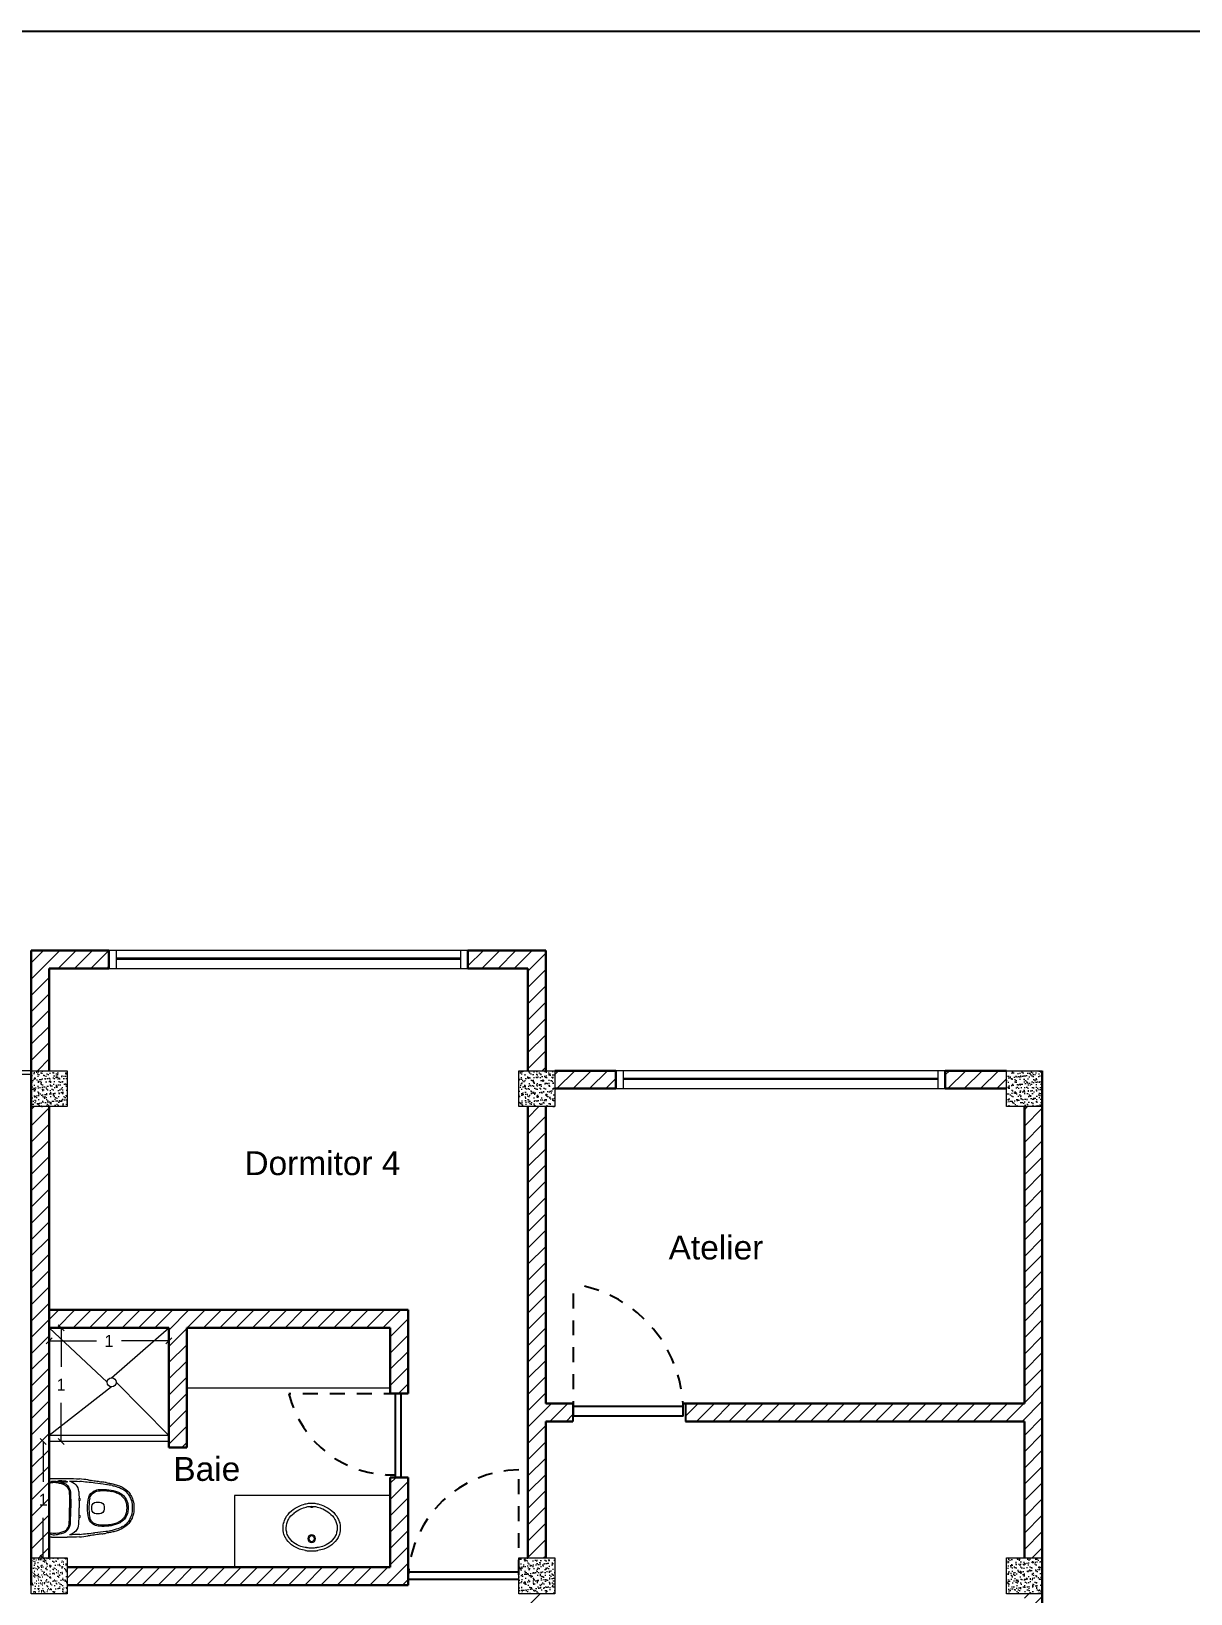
# Model space of a CAD drawing. Header units: metres. Extents: x 12.9 to 55.3, y 2.1 to 27.6.
# Drawn here: x 35.87 to 45.56, y 14.54 to 27.6 of the extents above; entities that cross this region are included whole.
import ezdxf

# ---------------------------------------------------------------- set-up
doc = ezdxf.new("R2010")
doc.units = ezdxf.units.M
doc.header["$MEASUREMENT"] = 0
doc.linetypes.add('HIDDEN2', pattern=[0.1875, 0.125, -0.0625])
for name, color, linetype, lineweight in [('A-PUERTAS-VENT', 184, 'Continuous', 13), ('ACCESORI', 252, 'Continuous', 9), ('columna', 12, 'Continuous', 20), ('cotas', 250, 'Continuous', 13), ('muebles', 252, 'Continuous', 5), ('muro', 250, 'Continuous', 30), ('PUERTAS Y VENTANAS', 16, 'Continuous', 13), ('ROTURA', 9, 'Continuous', 15), ('SANITARIOS', 160, 'Continuous', 13)]:
    doc.layers.add(name, color=color, linetype=linetype, lineweight=lineweight)
doc.styles.add('S', font='stylu.ttf')
doc.styles.get("Standard").update_dxf_attribs({"font": 'arial.ttf'})
doc.dimstyles.new('EGY', dxfattribs={"dimtxt": 0.1, "dimasz": 0.05, "dimexe": 1.25, "dimexo": 0.625, "dimgap": 0.1, "dimtad": 0, "dimtih": 1, "dimtoh": 1, "dimdec": 1, "dimtxsty": 'S', "dimblk": 'OBLIQUE', "dimcen": 0.3, "dimse1": 1, "dimse2": 1, "dimclrd": 143, "dimclre": 191, "dimclrt": 250, "dimadec": 0, "dimazin": 0, "dimtfac": 1, "dimtdec": 1, "dimtmove": 0, "dimatfit": 3, "dimldrblk": 'DOT', "dimfxl": 1.25, "dimlwd": 5, "dimlwe": 5, "dimarcsym": 0})

# ---------------------------------------------------------------- blocks, each defined once
blk = doc.blocks.new('columna')
at = {"layer": 'columna', "true_color": 0x939598}
h = blk.add_hatch(dxfattribs=at)
h.set_pattern_fill('AR-SAND', color=252, scale=0.001)
h.set_pattern_definition([(37.5, (-1113459.330694, -691172.429485), (-0.001600031296, 0.0489413237329), [0, -0.038608, 0, -0.04318, 0, -0.041275]), (7.5, (-1113459.330694, -691172.429485), (0.0449523283138, 0.0716825100568), [0, -0.020828, 0, -0.034798, 0, -0.013335]), (327.5, (-1113459.361936, -691172.429485), (0.0790992370241, 0.0001437184679), [0, -0.0127, 0, -0.04572, 0, -0.05969]), (317.5, (-1113459.361936, -691172.429485), (0.0763556452472, 0.0222929323257), [0, -0.00635, 0, -0.029972, 0, -0.03429])])
h.paths.add_polyline_path([(0, 0), (0, 0.3), (-0.3, 0.3), (-0.3, 0)])
at = {"layer": 'columna'}
blk.add_lwpolyline([(-0.3, 0.3), (0, 0.3), (0, 0), (-0.3, 0), (-0.3, 0.3)], dxfattribs=at)
blk = doc.blocks.new('*U12')
at = {"layer": 'PUERTAS Y VENTANAS', "color": 174}
for p, q in [((3.409, 0.15), (0.657, 0.15)), ((0.657, 0.15), (0.657, 0)), ((0.717, 0.15), (0.717, 0)), ((3.349, 0), (3.349, 0.15)), ((3.409, 0), (3.409, 0.15)), ((0.657, 0), (3.409, 0)), ((0.717, 0.075), (3.349, 0.075)), ((0.717, 0.065), (3.349, 0.065))]:
    blk.add_line(p, q, dxfattribs=at)
blk = doc.blocks.new('*U23')
at = {"layer": 'PUERTAS Y VENTANAS', "color": 174}
for p, q in [((3.657, 0.15), (0.657, 0.15)), ((0.657, 0.15), (0.657, 0)), ((0.717, 0.15), (0.717, 0)), ((3.597, 0), (3.597, 0.15)), ((3.657, 0), (3.657, 0.15)), ((0.657, 0), (3.657, 0)), ((0.717, 0.075), (3.597, 0.075)), ((0.717, 0.065), (3.597, 0.065))]:
    blk.add_line(p, q, dxfattribs=at)
blk = doc.blocks.new('5P-MINBELL')
at = {"layer": 'SANITARIOS'}
for radius in [0.0325, 0.0225]:
    blk.add_circle((0, -0.215), radius, dxfattribs=at)
for centre, radius, start, end in [((-0.02, -0.356), 0.243, 109.7709, 127.5913), ((-0.015, -0.37), 0.257, 97.9868, 109.8217), ((0.004, -0.403), 0.294, 94.1587, 100.8389), ((0, -0.705), 0.595, 88.3596, 91.6404), ((-0.004, -0.403), 0.294, 79.1611, 85.8413), ((0.015, -0.37), 0.257, 70.1783, 82.0132), ((0.02, -0.356), 0.243, 52.4087, 70.2291), ((-0.074, -0.298), 0.164, 153.3415, 167.8113), ((-0.066, -0.304), 0.173, 126.1554, 152.9316), ((-0.071, -0.299), 0.141, 152.5214, 167.5433), ((-0.064, -0.304), 0.149, 124.3917, 152.0667), ((-0.022, -0.355), 0.216, 108.3184, 125.9865), ((-0.016, -0.371), 0.233, 96.9291, 108.3722), ((0.005, -0.411), 0.276, 94.0281, 100.2068), ((0, -0.889), 0.753, 88.8753, 91.1247), ((-0.005, -0.411), 0.276, 79.7932, 85.9719), ((0.016, -0.371), 0.233, 71.6278, 83.0709), ((0.022, -0.355), 0.216, 54.0135, 71.6816), ((0.064, -0.304), 0.149, 27.9333, 55.6083), ((0.066, -0.304), 0.173, 27.0684, 53.8446), ((0.071, -0.299), 0.141, 12.4567, 27.4786), ((0.074, -0.298), 0.164, 12.1887, 26.6585), ((-0.052, -0.305), 0.187, 167.2546, 192.7454), ((-0.056, -0.299), 0.184, 194.7923, 207.6591), ((-0.034, -0.286), 0.21, 207.921, 229.8096), ((-0.059, -0.304), 0.154, 166.5302, 194.237), ((-0.055, -0.299), 0.159, 195.3886, 208.6248), ((-0.035, -0.285), 0.183, 209.6761, 231.9689), ((0.035, -0.285), 0.183, 308.0311, 330.3239), ((0.034, -0.286), 0.21, 310.1904, 332.079), ((0.055, -0.299), 0.159, 331.3752, 344.6114), ((0.059, -0.304), 0.154, 345.763, 13.4698), ((0.056, -0.299), 0.184, 332.3409, 345.2077), ((0.052, -0.305), 0.187, 347.2546, 12.7454), ((0.024, -0.214), 0.302, 230.2923, 244.6657), ((-0.005, -0.258), 0.223, 230.0297, 247.0803), ((0.056, -0.086), 0.433, 248.0352, 255.2795), ((0.139, 0.137), 0.644, 248.9638, 253.2006), ((0, -0.305), 0.207, 255, 265), ((0.013, -0.203), 0.283, 257.7277, 264.0888), ((0, -0.305), 0.207, 265, 275), ((0, -0.305), 0.18, 265, 275), ((-0.013, -0.203), 0.283, 275.9112, 282.2723), ((0, -0.305), 0.207, 275, 285), ((-0.139, 0.137), 0.644, 286.7994, 291.0362), ((-0.056, -0.086), 0.433, 284.7205, 291.9648), ((0.005, -0.258), 0.223, 292.9197, 309.9703), ((-0.024, -0.214), 0.302, 295.3343, 309.7077)]:
    blk.add_arc(centre, radius, start, end, dxfattribs=at)
blk.add_ellipse((0, -0.48), major_axis=(0.011, 0), ratio=0.272727, dxfattribs=at)
blk = doc.blocks.new('ONEPIECE-PLAN')
for p, q in [((-0.037, 0.24), (-0.167, 0.24)), ((-0.108, 0.211), (-0.167, 0.211)), ((-0.017, 0.22), (-0.017, -0.006)), ((-0.017, -0.006), (-0.017, -0.232)), ((-0.037, -0.252), (-0.167, -0.252))]:
    blk.add_line(p, q)
for points in [[(-0.086, 0.215, 0.08544), (-0.155, 0.194, 0.239157), (-0.194, 0.127, 0.016156), (-0.198, -0.006)], [(-0.085, 0.205, 0.085204), (-0.15, 0.185, 0.237532), (-0.184, 0.127, 0.016156), (-0.188, -0.006, 0.016156)], [(-0.017, 0.189, 0.302605), (-0.039, 0.217, 0.077585), (-0.086, 0.215, 0.004437)], [(-0.476, 0.004, 0.007027), (-0.476, -0.006, 0.007027), (-0.476, -0.016, 0.007027)], [(-0.374, -0.018, 0.008513), (-0.374, -0.006, 0.008513), (-0.374, 0.006)], [(-0.086, -0.227, -0.08544), (-0.155, -0.206, -0.239157), (-0.194, -0.139, -0.016156), (-0.198, -0.006)], [(-0.085, -0.217, -0.085204), (-0.15, -0.197, -0.237532), (-0.184, -0.139, -0.016156), (-0.188, -0.006, -0.016156)], [(-0.017, -0.201, -0.302605), (-0.039, -0.229, -0.077585), (-0.086, -0.227, -0.004437)]]:
    blk.add_lwpolyline(points, format="xyb")
for centre in [(-0.271, 0.064), (-0.271, -0.077)]:
    blk.add_circle(centre, 0.008)
for centre, radius, start, end in [((-0.559, 0.021), 0.161, 135.679, 151.0695), ((-0.52, -0.035), 0.229, 111.5216, 132.5463), ((-0.561, 0.024), 0.145, 119.1413, 135.1607), ((-0.537, -0.001), 0.178, 103.2258, 121.8939), ((-0.496, -0.097), 0.296, 103.75, 111.3743), ((-0.496, -0.092), 0.238, 94.82, 112.6953), ((-0.492, -0.114), 0.251, 100.7823, 110.7657), ((-0.441, -0.307), 0.499, 101.7572, 105.8923), ((-0.046, -1.953), 2.206, 102.6781, 103.6539), ((-0.85, 2.015), 1.86, 279.5063, 281.0999), ((-0.467, -0.252), 0.391, 93.0039, 100.5079), ((0.161, -3.345), 3.61, 100.4511, 101.0365), ((-0.466, -0.206), 0.355, 85.3253, 97.9974), ((-0.68, 1.492), 1.3, 278.2257, 279.8978), ((-0.069, -2.643), 2.865, 96.6243, 98.5025), ((-0.476, -0.29), 0.429, 83.8052, 91.5943), ((-0.185, -1.502), 1.735, 97.6305, 98.992), ((-0.443, 0.04), 0.108, 62.7519, 87.1828), ((-0.442, 0.041), 0.0958, 46.996, 82.4542), ((3.228, -24.576), 25.06, 98.2507, 98.3605), ((-1.092, 7.42), 7.251, 275.482, 276.4873), ((-0.429, 0.06), 0.0836, 15.6519, 64.843), ((-0.251, -0.397), 0.632, 98.0711, 100.6653), ((-1.175, 7.544), 7.363, 276.5144, 277.0493), ((-0.153, -1.94), 2.159, 90.8882, 93.1739), ((-0.153, -1.94), 2.18, 90.3681, 93.1091), ((-0.166, 0.213), 0.00279, 104.8512, 244.6989), ((-0.114, 0.017), 0.206, 88.3543, 104.8512), ((-0.109, 0.175), 0.0481, 69.9265, 88.2641), ((-0.094, 0.216), 0.0046, 344.9137, 69.9265), ((-0.057, 0.063), 0.145, 81.1997, 101.0729), ((-0.037, 0.22), 0.02, 0, 90), ((-0.038, 0.185), 0.021, 0, 81.1997), ((-0.474, -0.002), 0.251, 165.8828, 180.8544), ((-0.528, 0.001), 0.198, 150.4009, 163.0508), ((-0.475, -0.006), 0.237, 165, 180), ((-0.479, -0.017), 0.236, 152.2154, 162.2389), ((-0.557, 0.02), 0.149, 135.1422, 150.8443), ((-0.503, -0.001), 0.174, 170, 181.78), ((-0.569, 0.014), 0.106, 172.0002, 172.1217), ((-0.567, 0.011), 0.109, 142.542, 170.5935), ((-0.503, -0.001), 0.162, 170, 181.78), ((-0.551, 0.01), 0.113, 154.231, 171.1833), ((-0.557, 0.014), 0.116, 121.2788, 146.8803), ((-0.524, -0.016), 0.149, 131.1281, 150.0619), ((-0.576, 0.049), 0.066, 118.2701, 133.632), ((-0.523, -0.032), 0.173, 111.9255, 122.8451), ((-0.541, 0.008), 0.119, 109.4747, 123.9979), ((-0.436, 0.003), 0.04, 91.8039, 178.3897), ((-0.425, -0.343), 0.386, 87.8863, 91.8039), ((-0.412, 0.005), 0.038, 1.951, 87.8863), ((-0.416, 0.069), 0.0581, 5.8916, 47.2235), ((-0.433, 0.051), 0.0779, 1.418, 17.4974), ((-1.456, -0.028), 1.104, 1.12, 4.1866), ((-0.758, -0.008), 0.42, 0.3209, 12.5545), ((-0.474, -0.01), 0.251, 179.1456, 194.1172), ((-0.528, -0.013), 0.198, 196.9492, 209.5991), ((-0.475, -0.006), 0.237, 180, 195), ((-0.479, 0.005), 0.236, 197.7611, 207.7846), ((-0.559, -0.033), 0.161, 208.9305, 224.321), ((-0.557, -0.033), 0.149, 209.1557, 224.8578), ((-0.503, -0.011), 0.174, 178.22, 190), ((-0.569, -0.026), 0.106, 187.8783, 187.9998), ((-0.567, -0.023), 0.109, 189.4065, 217.458), ((-0.503, -0.011), 0.162, 178.22, 190), ((-0.551, -0.022), 0.113, 188.8167, 205.769), ((-0.557, -0.026), 0.116, 213.1197, 238.7212), ((-0.524, 0.004), 0.149, 209.9381, 228.8719), ((-0.576, -0.061), 0.066, 226.368, 241.7299), ((-0.523, 0.02), 0.173, 237.1549, 248.0745), ((-0.541, -0.02), 0.119, 236.0021, 250.5253), ((-0.436, -0.015), 0.04, 181.6103, 268.1961), ((-0.425, 0.33), 0.386, 268.1961, 272.1137), ((-0.442, -0.053), 0.0958, 277.5458, 313.004), ((-0.412, -0.017), 0.038, 272.1137, 358.049), ((-0.429, -0.072), 0.0836, 295.157, 344.3481), ((-0.416, -0.081), 0.0581, 312.7765, 354.1084), ((-0.433, -0.063), 0.0779, 342.5026, 358.582), ((-1.456, 0.016), 1.104, 355.8134, 358.88), ((-0.758, -0.004), 0.42, 347.4455, 359.6791), ((-0.52, 0.023), 0.229, 227.4537, 248.4784), ((-0.561, -0.036), 0.145, 224.8393, 240.8587), ((-0.537, -0.011), 0.178, 238.1061, 256.7742), ((-0.496, 0.085), 0.296, 248.6257, 256.25), ((-0.496, 0.08), 0.238, 247.3047, 265.18), ((-0.492, 0.102), 0.251, 249.2343, 259.2177), ((-0.441, 0.295), 0.499, 254.1077, 258.2428), ((-0.046, 1.941), 2.206, 256.3461, 257.3219), ((-0.85, -2.027), 1.86, 78.9001, 80.4937), ((-0.467, 0.24), 0.391, 259.4921, 266.9961), ((0.161, 3.333), 3.61, 258.9635, 259.5489), ((-0.466, 0.194), 0.355, 262.0026, 274.6747), ((-0.68, -1.504), 1.3, 80.1022, 81.7743), ((-0.069, 2.631), 2.865, 261.4975, 263.3757), ((-0.476, 0.278), 0.429, 268.4057, 276.1948), ((-0.185, 1.49), 1.735, 261.008, 262.3695), ((-0.443, -0.052), 0.108, 272.8172, 297.2481), ((3.228, 24.564), 25.06, 261.6395, 261.7493), ((-1.092, -7.432), 7.251, 83.5127, 84.518), ((-0.251, 0.385), 0.632, 259.3347, 261.9289), ((-1.175, -7.556), 7.363, 82.9507, 83.4856), ((-0.153, 1.928), 2.159, 266.8261, 269.1118), ((-0.153, 1.928), 2.18, 266.8909, 269.6319), ((-0.057, -0.075), 0.145, 258.9194, 278.7927), ((-0.037, -0.232), 0.02, 270, 0), ((-0.038, -0.198), 0.021, 278.7927, 359.9923)]:
    blk.add_arc(centre, radius, start, end)
at = {"layer": 'ROTURA'}
for points in [[(-0.264, 0.132, 0.007095), (-0.267, 0.071, 0.016156)], [(-0.267, 0.057, 0.007449), (-0.268, -0.006, 0.016156)], [(-0.267, -0.07, -0.007449), (-0.268, -0.006, -0.016156)], [(-0.264, -0.144, -0.007095), (-0.267, -0.083, -0.016156)]]:
    blk.add_lwpolyline(points, format="xyb", dxfattribs=at)
for centre, start, end in [((-0.164, 0.121), 102.8439, 174.0875), ((-0.164, -0.133), 185.9125, 257.1561)]:
    blk.add_arc(centre, 0.1, start, end, dxfattribs=at)
blk = doc.blocks.new('_Oblique')
at = {"color": 0, "linetype": 'ByBlock', "lineweight": -2}
blk.add_line((-0.5, -0.5), (0.5, 0.5), dxfattribs=at)
blk = doc.blocks.new('*D187')
at = {"layer": 'cotas', "color": 143, "lineweight": 5, "transparency": 16777216}
for p, q in [((35.972, 15.809), (35.972, 15.473)), ((35.972, 14.835), (35.972, 15.172))]:
    blk.add_line(p, q, dxfattribs=at)
at = {"layer": 'DEFPOINTS', "color": 0, "transparency": 16777216}
for p in [(35.972, 15.809), (36.022, 15.809), (36.172, 14.835)]:
    blk.add_point(p, dxfattribs=at)
at = {"layer": 'cotas', "color": 143, "lineweight": 5, "transparency": 16777216, "xscale": 0.05, "yscale": 0.05, "zscale": 0.05}
for p, rotation in [((35.972, 15.809), 90), ((35.972, 14.835), 270)]:
    blk.add_blockref('_Oblique', p, dxfattribs=dict(at, rotation=rotation))
at = {"layer": 'cotas', "color": 250, "transparency": 16777216, "insert": (35.972, 15.322), "char_height": 0.1, "attachment_point": 5, "style": 'S'}
blk.add_mtext('1', dxfattribs=at)
blk = doc.blocks.new('_Dot')
at = {"color": 0, "linetype": 'ByBlock', "lineweight": -2}
blk.add_line((-0.5, 0), (-1, 0), dxfattribs=at)
at = {"color": 0, "linetype": 'ByBlock', "const_width": 0.5}
blk.add_lwpolyline([(-0.25, 0, 1), (0.25, 0, 1)], format="xyb", close=True, dxfattribs=at)
blk = doc.blocks.new('*D188')
at = {"layer": 'cotas', "color": 143, "lineweight": 5, "transparency": 16777216}
for p, q in [((36.122, 16.759), (36.122, 16.434)), ((36.122, 15.809), (36.122, 16.133))]:
    blk.add_line(p, q, dxfattribs=at)
at = {"layer": 'DEFPOINTS', "color": 0, "transparency": 16777216}
for p in [(36.022, 16.759), (36.122, 16.759), (36.022, 15.809)]:
    blk.add_point(p, dxfattribs=at)
at = {"layer": 'cotas', "color": 143, "lineweight": 5, "transparency": 16777216, "xscale": 0.05, "yscale": 0.05, "zscale": 0.05}
for p, rotation in [((36.122, 16.759), 90), ((36.122, 15.809), 270)]:
    blk.add_blockref('_Oblique', p, dxfattribs=dict(at, rotation=rotation))
at = {"layer": 'cotas', "color": 250, "transparency": 16777216, "insert": (36.122, 16.284), "char_height": 0.1, "attachment_point": 5, "style": 'S'}
blk.add_mtext('1', dxfattribs=at)
blk = doc.blocks.new('*D189')
at = {"layer": 'cotas', "color": 143, "lineweight": 5, "transparency": 16777216}
for p, q in [((36.022, 16.65), (36.418, 16.65)), ((37.022, 16.65), (36.627, 16.65))]:
    blk.add_line(p, q, dxfattribs=at)
at = {"layer": 'DEFPOINTS', "color": 0, "transparency": 16777216}
for p in [(36.022, 16.759), (37.022, 16.759), (37.022, 16.65)]:
    blk.add_point(p, dxfattribs=at)
at = {"layer": 'cotas', "color": 143, "lineweight": 5, "transparency": 16777216, "xscale": 0.05, "yscale": 0.05, "zscale": 0.05, "rotation": 180}
blk.add_blockref('_Oblique', (36.022, 16.65), dxfattribs=at)
at = {"layer": 'cotas', "color": 143, "lineweight": 5, "transparency": 16777216, "xscale": 0.05, "yscale": 0.05, "zscale": 0.05}
blk.add_blockref('_Oblique', (37.022, 16.65), dxfattribs=at)
at = {"layer": 'cotas', "color": 250, "transparency": 16777216, "insert": (36.522, 16.65), "char_height": 0.1, "attachment_point": 5, "style": 'S'}
blk.add_mtext('1', dxfattribs=at)

msp = doc.modelspace()

# ---------------------------------------------------------------- hatches: boundary and pattern name
at = {"layer": 'ACCESORI', "true_color": 0x939598}
h = msp.add_hatch(dxfattribs=at)
h.set_pattern_fill('ANSI31', color=252, scale=0.77, angle=180)
h.paths.add_polyline_path([(23.348, 17.759), (23.198, 17.759), (23.198, 17.349), (23.348, 17.349)])
h.paths.add_polyline_path([(26.272, 17.909), (23.498, 17.909), (23.498, 17.759), (26.272, 17.759)])
h.paths.add_polyline_path([(26.498, 17.759), (26.348, 17.759), (26.348, 15.759), (26.498, 15.759)])
h.paths.add_polyline_path([(26.271, 14.759), (23.498, 14.759), (23.498, 14.609), (24.198, 14.609), (24.248, 14.609), (25.129, 14.609), (25.129, 13.409), (25.279, 13.409), (25.279, 14.609), (26.271, 14.609)])
h.paths.add_polyline_path([(23.348, 15.249), (23.198, 15.249), (23.198, 14.836), (23.348, 14.836)])
h.paths.add_polyline_path([(23.348, 20.809), (23.636, 20.809), (23.636, 20.958), (23.198, 20.958), (23.198, 18.059), (23.348, 18.059)])
h.paths.add_polyline_path([(26.998, 20.958), (24.136, 20.958), (24.136, 20.809), (26.348, 20.809), (26.348, 19.259), (26.498, 19.259), (26.498, 20.809), (26.998, 20.809)])
h.paths.add_polyline_path([(30.872, 20.958), (29.222, 20.958), (29.222, 20.809), (30.722, 20.809), (30.722, 18.059), (30.872, 18.059)])
h.paths.add_polyline_path([(30.872, 17.759), (30.722, 17.759), (30.722, 16.759), (30.872, 16.759)])
h.paths.add_polyline_path([(36.022, 19.764), (36.522, 19.764), (36.522, 19.914), (36.022, 19.914), (35.872, 19.914), (35.872, 18.909), (36.022, 18.909)])
h.paths.add_polyline_path([(40.172, 19.914), (39.522, 19.914), (39.522, 19.764), (40.022, 19.764), (40.022, 18.909), (40.172, 18.909)])
h.paths.add_polyline_path([(40.172, 18.609), (40.022, 18.609), (40.022, 14.836), (40.172, 14.836), (40.172, 15.977), (40.399, 15.977), (40.399, 16.127), (40.172, 16.127)])
h.paths.add_polyline_path([(40.759, 18.909), (40.247, 18.909), (40.247, 18.759), (40.759, 18.759)])
h.paths.add_polyline_path([(44.022, 18.909), (43.511, 18.909), (43.511, 18.759), (44.022, 18.759)])
h.paths.add_polyline_path([(44.322, 18.609), (44.172, 18.609), (44.172, 16.127), (41.339, 16.127), (41.339, 15.977), (44.172, 15.977), (44.172, 14.836), (44.322, 14.836)])
h.paths.add_polyline_path([(44.322, 14.536), (44.172, 14.536), (44.172, 11.089), (44.322, 11.089)])
h.paths.add_polyline_path([(40.172, 13.159), (40.022, 13.159), (40.022, 12.684), (40.172, 12.684)])
h.paths.add_polyline_path([(40.172, 14.536), (40.022, 14.536), (40.022, 14.093), (40.172, 14.093)])
h.paths.add_polyline_path([(39.022, 15.509), (38.872, 15.509), (38.872, 14.759), (37.572, 14.759), (36.172, 14.759), (36.172, 14.609), (39.022, 14.609)])
h.paths.add_polyline_path([(39.022, 16.909), (37.172, 16.909), (36.022, 16.909), (36.022, 16.759), (37.022, 16.759), (37.022, 16.259), (37.022, 15.759), (37.172, 15.759), (37.172, 16.759), (38.872, 16.759), (38.872, 16.259), (38.872, 16.209), (39.022, 16.209)])
h.paths.add_polyline_path([(40.172, 12.384), (40.022, 12.384), (40.022, 11.089), (40.172, 11.089)])
h.paths.add_polyline_path([(40.172, 10.789), (40.022, 10.789), (40.022, 8.609), (40.172, 8.609)])
h.paths.add_polyline_path([(39.947, 8.459), (39.447, 8.459), (39.447, 8.309), (39.947, 8.309)])
h.paths.add_polyline_path([(36.022, 12.384), (35.872, 12.384), (35.872, 11.609), (34.273, 11.609), (34.273, 11.542), (34.272, 11.459), (35.872, 11.459), (35.872, 8.609), (36.022, 8.609)])
h.paths.add_polyline_path([(36.672, 8.459), (36.172, 8.459), (36.172, 8.309), (36.672, 8.309)])
h.paths.add_polyline_path([(39.022, 12.609), (36.172, 12.609), (36.172, 12.459), (38.872, 12.459), (38.872, 11.959), (39.022, 11.959)])
h.paths.add_polyline_path([(32.472, 11.609), (30.872, 11.609), (30.872, 11.459), (32.472, 11.459)])
h.paths.add_polyline_path([(30.872, 12.384), (30.722, 12.384), (30.722, 8.609), (30.872, 8.609)])
h.paths.add_polyline_path([(26.272, 8.459), (23.498, 8.459), (23.498, 8.309), (26.272, 8.309)])
h.paths.add_polyline_path([(23.348, 12.384), (23.198, 12.384), (23.198, 8.609), (23.348, 8.609)])
h.paths.add_polyline_path([(36.022, 18.609), (35.872, 18.609), (35.872, 14.836), (36.022, 14.836)])
h.paths.add_polyline_path([(35.899, 15.207), (36.048, 15.207), (36.048, 15.438), (35.899, 15.438)], flags=9)

# ---------------------------------------------------------------- linework, layer by layer
at = {"linetype": 'HIDDEN2'}
for p, q in [((40.404, 16.022), (40.404, 17.124)), ((38.943, 16.208), (38.025, 16.208)), ((39.947, 14.694), (39.947, 15.572))]:
    msp.add_line(p, q, dxfattribs=at)
at = {"color": 34}
for p, q in [((38.916, 15.509), (38.916, 16.209)), ((38.964, 15.509), (38.964, 16.209)), ((41.32, 16.101), (40.404, 16.101)), ((41.32, 16.022), (40.404, 16.022)), ((38.916, 15.38), (38.916, 15.38)), ((39.023, 14.72), (39.947, 14.72)), ((39.023, 14.659), (39.947, 14.659))]:
    msp.add_line(p, q, dxfattribs=at)
for p, q in [((40.399, 16.127), (40.399, 15.977)), ((41.339, 16.127), (41.339, 15.977)), ((39.023, 14.635), (39.023, 14.608))]:
    msp.add_line(p, q)
msp.add_lwpolyline([(12.877, 27.598), (55.253, 27.598), (55.253, 2.114), (12.877, 2.114)], close=True)
at = {"linetype": 'HIDDEN2'}
for centre, radius, start, end in [((40.248, 16.063), 1.073, 357.8213, 81.6141), ((38.885, 16.414), 0.884, 193.4394, 271.9963), ((38.738, 16.22), 0.713, 288.5216, 288.5562), ((39.956, 14.638), 0.934, 90.5271, 177.0469)]:
    msp.add_arc(centre, radius, start, end, dxfattribs=at)
at = {"layer": 'A-PUERTAS-VENT'}
msp.add_lwpolyline([(35.872, 18.909), (30.872, 18.909), (30.872, 18.879), (35.872, 18.879), (35.872, 18.909)], dxfattribs=at)
at = {"layer": 'muebles'}
for p, q in [((36.507, 16.304), (36.022, 16.759)), ((36.544, 16.342), (37.022, 16.759)), ((36.544, 16.267), (36.022, 15.859)), ((36.582, 16.304), (37.022, 15.859)), ((37.022, 15.859), (36.022, 15.859)), ((37.022, 15.809), (36.022, 15.809))]:
    msp.add_line(p, q, dxfattribs=at)
for points in [[(38.872, 16.259), (38.872, 16.759), (37.172, 16.759), (37.172, 16.259), (38.872, 16.259)], [(38.872, 14.759), (38.872, 15.359), (37.572, 15.359), (37.572, 14.759), (38.872, 14.759)]]:
    msp.add_lwpolyline(points, dxfattribs=at)
msp.add_circle((36.544, 16.304), 0.0377, dxfattribs=at)
at = {"layer": 'muro'}
for p, q in [((35.872, 19.914), (35.872, 18.909)), ((36.022, 19.914), (35.872, 19.914)), ((36.522, 19.914), (36.022, 19.914)), ((36.522, 19.764), (36.522, 19.914)), ((40.172, 19.914), (39.522, 19.914)), ((39.522, 19.764), (39.522, 19.914)), ((40.172, 19.914), (40.172, 18.914)), ((36.022, 18.909), (36.022, 19.764)), ((36.022, 19.764), (36.522, 19.764)), ((39.522, 19.764), (40.022, 19.764)), ((40.022, 19.764), (40.022, 18.914)), ((35.872, 14.609), (35.872, 18.909)), ((40.759, 18.909), (40.247, 18.909)), ((40.759, 18.759), (40.759, 18.909)), ((44.022, 18.909), (43.511, 18.909)), ((43.511, 18.759), (43.511, 18.909)), ((44.322, 10.906), (44.322, 18.909)), ((40.759, 18.759), (40.247, 18.759)), ((44.022, 18.759), (43.511, 18.759)), ((36.022, 14.836), (36.022, 18.609)), ((40.022, 14.836), (40.022, 18.609)), ((40.172, 16.127), (40.172, 18.609)), ((44.172, 16.127), (44.172, 18.609)), ((37.172, 16.909), (36.022, 16.909)), ((39.022, 16.909), (37.172, 16.909)), ((39.022, 16.209), (39.022, 16.909)), ((37.022, 16.759), (36.022, 16.759)), ((37.022, 16.259), (37.022, 16.759)), ((38.872, 16.759), (37.172, 16.759)), ((37.172, 15.759), (37.172, 16.759)), ((38.872, 16.209), (38.872, 16.759)), ((37.022, 16.259), (37.022, 15.759)), ((39.022, 16.209), (38.872, 16.209)), ((40.404, 16.127), (40.172, 16.127)), ((44.172, 16.127), (41.318, 16.127)), ((40.172, 14.836), (40.172, 15.977)), ((40.399, 15.977), (40.172, 15.977)), ((44.172, 15.977), (41.339, 15.977)), ((44.172, 14.836), (44.172, 15.977)), ((37.022, 15.759), (37.172, 15.759)), ((38.872, 14.759), (38.872, 15.509)), ((39.022, 15.509), (38.872, 15.509)), ((39.022, 14.609), (39.022, 15.509)), ((38.872, 14.759), (36.172, 14.759)), ((39.022, 14.609), (36.172, 14.609))]:
    msp.add_line(p, q, dxfattribs=at)

# ---------------------------------------------------------------- block references
at = {"lineweight": 5, "xscale": -1, "rotation": 180}
msp.add_blockref('5P-MINBELL', (38.216, 14.782), dxfattribs=at)
at = {"layer": 'A-PUERTAS-VENT', "rotation": 180}
for name, p in [('*U23', (40.18, 19.914)), ('*U12', (44.168, 18.909))]:
    msp.add_blockref(name, p, dxfattribs=at)
at = {"layer": 'columna', "rotation": 180}
for p in [(35.872, 18.909), (39.947, 18.909), (44.022, 18.909), (35.872, 14.836), (39.947, 14.836), (44.022, 14.836)]:
    msp.add_blockref('columna', p, dxfattribs=at)
at = {"layer": 'SANITARIOS', "lineweight": 5, "xscale": -1}
msp.add_blockref('ONEPIECE-PLAN', (36.005, 15.26), dxfattribs=at)

# ---------------------------------------------------------------- texts
at = {"char_height": 0.2, "attachment_point": 1}
for s, insert in [('{\\fArial|b0|i0|c238|p34;Dormitor 4}', (37.654, 18.236)), ('{\\fArial|b0|i0|c238|p34;Atelier}', (41.199, 17.531)), ('{\\fArial|b0|i0|c238|p34;Baie}', (37.06, 15.68))]:
    msp.add_mtext_dynamic_manual_height_columns(s, width=1.74581, gutter_width=1, heights=[0], dxfattribs=dict(at, insert=insert))

# ---------------------------------------------------------------- dimensions: what is measured, and where the dimension line sits
at = {"layer": 'cotas'}
for base, p1, p2, angle, picture, middle in [((37.022, 16.65), (36.022, 16.759), (37.022, 16.759), 180, '*D189', (36.522, 16.65)), ((36.122067427, 16.758777569), (36.022424229, 15.808777569), (36.022424229, 16.758777569), 270, '*D188', (36.122067427, 16.283777569)), ((35.972, 15.809), (36.172, 14.835), (36.022, 15.809), 270, '*D187', (35.972, 15.322))]:
    dim = msp.add_linear_dim(base=base, p1=p1, p2=p2, angle=angle, dimstyle='EGY', dxfattribs=at)
    dim.commit()
    dim.dimension.update_dxf_attribs({"geometry": picture, "text_midpoint": middle})

doc.saveas('drawing.dxf')
